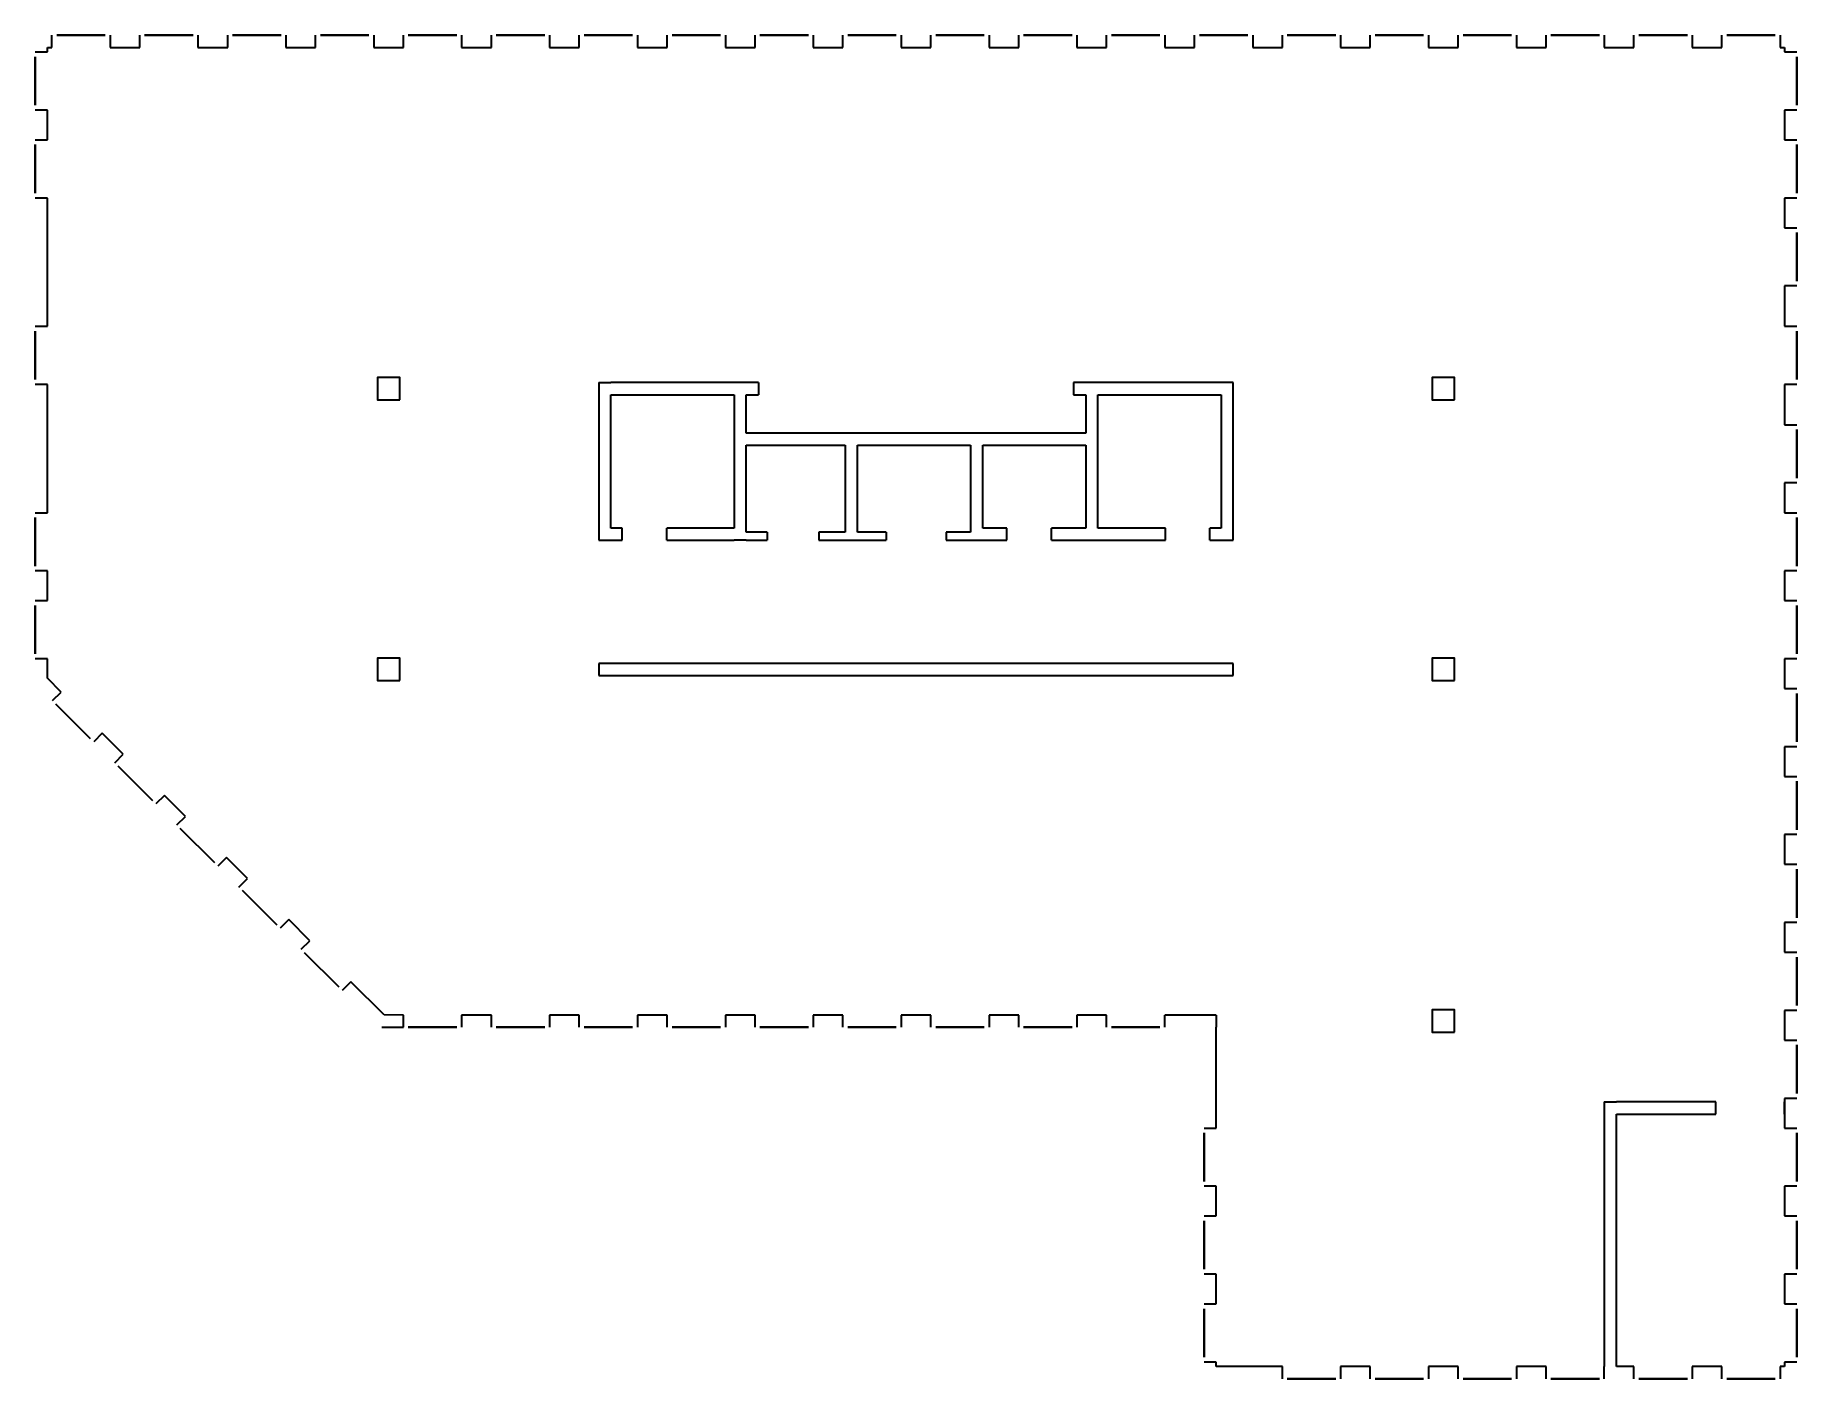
# Model space of a CAD drawing. Header units: metres. Extents: x -44.9 to -1.4, y 1.1 to 34.3.
import ezdxf

# ---------------------------------------------------------------- set-up
doc = ezdxf.new("R2010")
doc.units = ezdxf.units.M
for name, color, linetype in [('010 Aussenwände', 7, 'Continuous'), ('015 Innenwände', 7, 'Continuous'), ('020 Stützen', 7, 'Continuous')]:
    doc.layers.add(name, color=color, linetype=linetype)

msp = doc.modelspace()

# ---------------------------------------------------------------- linework, layer by layer
at = {"layer": '010 Aussenwände', "color": 7, "linetype": 'Continuous', "lineweight": 35}
for points in [[(-44.533, 33.993), (-44.533, 34.293)], [(-43.213, 34.293), (-44.413, 34.293)], [(-44.413, 34.293), (-43.213, 34.293)], [(-43.093, 34.293), (-43.093, 33.993)], [(-42.358, 33.993), (-42.358, 34.293)], [(-41.038, 34.293), (-42.238, 34.293)], [(-42.238, 34.293), (-41.038, 34.293)], [(-40.918, 34.293), (-40.918, 33.993)], [(-40.183, 33.993), (-40.183, 34.293)], [(-38.863, 34.293), (-40.063, 34.293)], [(-40.063, 34.293), (-38.863, 34.293)], [(-38.743, 34.293), (-38.743, 33.993)], [(-38.008, 33.993), (-38.008, 34.293)], [(-36.688, 34.293), (-37.888, 34.293)], [(-37.888, 34.293), (-36.688, 34.293)], [(-36.568, 34.293), (-36.568, 33.993)], [(-35.833, 33.993), (-35.833, 34.293)], [(-34.513, 34.293), (-35.713, 34.293)], [(-35.713, 34.293), (-34.513, 34.293)], [(-34.393, 34.293), (-34.393, 33.993)], [(-33.658, 33.993), (-33.658, 34.293)], [(-32.338, 34.293), (-33.538, 34.293)], [(-33.538, 34.293), (-32.338, 34.293)], [(-32.218, 34.293), (-32.218, 33.993)], [(-31.483, 33.993), (-31.483, 34.293)], [(-30.163, 34.293), (-31.363, 34.293)], [(-31.363, 34.293), (-30.163, 34.293)], [(-30.043, 34.293), (-30.043, 33.993)], [(-29.308, 33.993), (-29.308, 34.293)], [(-27.988, 34.293), (-29.188, 34.293)], [(-29.188, 34.293), (-27.988, 34.293)], [(-27.868, 34.293), (-27.868, 33.993)], [(-27.133, 33.993), (-27.133, 34.293)], [(-25.813, 34.293), (-27.013, 34.293)], [(-27.013, 34.293), (-25.813, 34.293)], [(-25.693, 34.293), (-25.693, 33.993)], [(-24.958, 33.993), (-24.958, 34.293)], [(-23.638, 34.293), (-24.838, 34.293)], [(-24.838, 34.293), (-23.638, 34.293)], [(-23.518, 34.293), (-23.518, 33.993)], [(-22.783, 33.993), (-22.783, 34.293)], [(-21.463, 34.293), (-22.663, 34.293)], [(-22.663, 34.293), (-21.463, 34.293)], [(-21.343, 34.293), (-21.343, 33.993)], [(-20.608, 33.993), (-20.608, 34.293)], [(-19.288, 34.293), (-20.488, 34.293)], [(-20.488, 34.293), (-19.288, 34.293)], [(-19.168, 34.293), (-19.168, 33.993)], [(-18.433, 33.993), (-18.433, 34.293)], [(-17.113, 34.293), (-18.313, 34.293)], [(-18.313, 34.293), (-17.113, 34.293)], [(-16.993, 34.293), (-16.993, 33.993)], [(-16.258, 33.993), (-16.258, 34.293)], [(-14.938, 34.293), (-16.138, 34.293)], [(-16.138, 34.293), (-14.938, 34.293)], [(-14.818, 34.293), (-14.818, 33.993)], [(-14.083, 33.993), (-14.083, 34.293)], [(-12.763, 34.293), (-13.963, 34.293)], [(-13.963, 34.293), (-12.763, 34.293)], [(-12.643, 34.293), (-12.643, 33.993)], [(-11.908, 33.993), (-11.908, 34.293)], [(-10.588, 34.293), (-11.788, 34.293)], [(-11.788, 34.293), (-10.588, 34.293)], [(-10.468, 34.293), (-10.468, 33.993)], [(-9.733, 33.993), (-9.733, 34.293)], [(-8.413, 34.293), (-9.613, 34.293)], [(-9.613, 34.293), (-8.413, 34.293)], [(-8.293, 34.293), (-8.293, 33.993)], [(-7.558, 33.993), (-7.558, 34.293)], [(-6.238, 34.293), (-7.438, 34.293)], [(-7.438, 34.293), (-6.238, 34.293)], [(-6.118, 34.293), (-6.118, 33.993)], [(-5.383, 33.993), (-5.383, 34.293)], [(-4.063, 34.293), (-5.263, 34.293)], [(-5.263, 34.293), (-4.063, 34.293)], [(-3.943, 34.293), (-3.943, 33.993)], [(-3.208, 33.993), (-3.208, 34.293)], [(-1.888, 34.293), (-3.088, 34.293)], [(-3.088, 34.293), (-1.888, 34.293)], [(-1.768, 34.293), (-1.768, 33.993)], [(-44.945, 33.881), (-44.645, 33.881)], [(-44.945, 33.761), (-44.945, 32.561)], [(-44.945, 32.561), (-44.945, 33.761)], [(-44.645, 33.881), (-44.645, 33.993)], [(-44.645, 33.993), (-44.533, 33.993)], [(-43.093, 33.993), (-42.358, 33.993)], [(-40.918, 33.993), (-40.183, 33.993)], [(-38.743, 33.993), (-38.008, 33.993)], [(-36.568, 33.993), (-35.833, 33.993)], [(-34.393, 33.993), (-33.658, 33.993)], [(-32.218, 33.993), (-31.483, 33.993)], [(-30.043, 33.993), (-29.308, 33.993)], [(-27.868, 33.993), (-27.133, 33.993)], [(-25.693, 33.993), (-24.958, 33.993)], [(-23.518, 33.993), (-22.783, 33.993)], [(-21.343, 33.993), (-20.608, 33.993)], [(-19.168, 33.993), (-18.433, 33.993)], [(-16.993, 33.993), (-16.258, 33.993)], [(-14.818, 33.993), (-14.083, 33.993)], [(-12.643, 33.993), (-11.908, 33.993)], [(-10.468, 33.993), (-9.733, 33.993)], [(-8.293, 33.993), (-7.558, 33.993)], [(-6.118, 33.993), (-5.383, 33.993)], [(-3.943, 33.993), (-3.208, 33.993)], [(-1.768, 33.993), (-1.655, 33.993)], [(-1.655, 33.993), (-1.655, 33.881)], [(-1.655, 33.881), (-1.355, 33.881)], [(-1.355, 33.761), (-1.355, 32.561)], [(-1.355, 32.561), (-1.355, 33.761)], [(-44.645, 32.441), (-44.945, 32.441)], [(-44.645, 31.706), (-44.645, 32.441)], [(-1.655, 32.441), (-1.655, 31.706)], [(-1.355, 32.441), (-1.655, 32.441)], [(-44.945, 31.706), (-44.645, 31.706)], [(-44.945, 31.586), (-44.945, 30.386)], [(-44.945, 30.386), (-44.945, 31.586)], [(-1.655, 31.706), (-1.355, 31.706)], [(-1.355, 31.586), (-1.355, 30.386)], [(-1.355, 30.386), (-1.355, 31.586)], [(-44.645, 30.266), (-44.945, 30.266)], [(-44.645, 27.093), (-44.645, 30.266)], [(-1.655, 30.266), (-1.655, 29.531)], [(-1.355, 30.266), (-1.655, 30.266)], [(-1.655, 29.531), (-1.355, 29.531)], [(-1.355, 29.411), (-1.355, 28.211)], [(-1.355, 28.211), (-1.355, 29.411)], [(-1.655, 28.091), (-1.655, 27.093)], [(-1.355, 28.091), (-1.655, 28.091)], [(-44.945, 27.093), (-44.645, 27.093)], [(-1.655, 27.093), (-1.355, 27.093)], [(-44.945, 26.973), (-44.945, 25.773)], [(-44.945, 25.773), (-44.945, 26.973)], [(-1.355, 26.973), (-1.355, 25.773)], [(-1.355, 25.773), (-1.355, 26.973)], [(-44.645, 25.653), (-44.945, 25.653)], [(-44.645, 22.481), (-44.645, 25.653)], [(-1.655, 25.653), (-1.655, 24.656)], [(-1.355, 25.653), (-1.655, 25.653)], [(-1.655, 24.656), (-1.355, 24.656)], [(-1.355, 24.536), (-1.355, 23.336)], [(-1.355, 23.336), (-1.355, 24.536)], [(-1.655, 23.216), (-1.655, 22.481)], [(-1.355, 23.216), (-1.655, 23.216)], [(-44.945, 22.481), (-44.645, 22.481)], [(-44.945, 22.361), (-44.945, 21.161)], [(-44.945, 21.161), (-44.945, 22.361)], [(-1.655, 22.481), (-1.355, 22.481)], [(-1.355, 22.361), (-1.355, 21.161)], [(-1.355, 21.161), (-1.355, 22.361)], [(-44.645, 21.041), (-44.945, 21.041)], [(-44.645, 20.306), (-44.645, 21.041)], [(-1.655, 21.041), (-1.655, 20.306)], [(-1.355, 21.041), (-1.655, 21.041)], [(-44.945, 20.306), (-44.645, 20.306)], [(-44.945, 20.186), (-44.945, 18.986)], [(-44.945, 18.986), (-44.945, 20.186)], [(-1.655, 20.306), (-1.355, 20.306)], [(-1.355, 20.186), (-1.355, 18.986)], [(-1.355, 18.986), (-1.355, 20.186)], [(-44.645, 18.866), (-44.945, 18.866)], [(-44.645, 18.384), (-44.645, 18.866)], [(-1.655, 18.866), (-1.655, 18.131)], [(-1.355, 18.866), (-1.655, 18.866)], [(-44.305, 18.044), (-44.645, 18.384)], [(-44.517, 17.832), (-44.305, 18.044)], [(-1.655, 18.131), (-1.355, 18.131)], [(-1.355, 18.011), (-1.355, 16.811)], [(-1.355, 16.811), (-1.355, 18.011)], [(-43.583, 16.898), (-44.432, 17.747)], [(-44.432, 17.747), (-43.583, 16.898)], [(-43.286, 17.025), (-43.499, 16.813)], [(-42.767, 16.506), (-43.286, 17.025)], [(-1.655, 16.691), (-1.655, 15.956)], [(-1.355, 16.691), (-1.655, 16.691)], [(-42.979, 16.294), (-42.767, 16.506)], [(-42.045, 15.36), (-42.894, 16.209)], [(-42.894, 16.209), (-42.045, 15.36)], [(-1.655, 15.956), (-1.355, 15.956)], [(-1.355, 15.836), (-1.355, 14.636)], [(-1.355, 14.636), (-1.355, 15.836)], [(-41.748, 15.487), (-41.961, 15.275)], [(-41.229, 14.968), (-41.748, 15.487)], [(-41.441, 14.756), (-41.229, 14.968)], [(-40.508, 13.822), (-41.356, 14.671)], [(-41.356, 14.671), (-40.508, 13.822)], [(-1.655, 14.516), (-1.655, 13.781)], [(-1.355, 14.516), (-1.655, 14.516)], [(-40.211, 13.95), (-40.423, 13.737)], [(-39.691, 13.43), (-40.211, 13.95)], [(-1.655, 13.781), (-1.355, 13.781)], [(-1.355, 13.661), (-1.355, 12.461)], [(-1.355, 12.461), (-1.355, 13.661)], [(-39.903, 13.218), (-39.691, 13.43)], [(-38.97, 12.284), (-39.818, 13.133)], [(-39.818, 13.133), (-38.97, 12.284)], [(-38.673, 12.412), (-38.885, 12.199)], [(-38.153, 11.892), (-38.673, 12.412)], [(-1.655, 12.341), (-1.655, 11.606)], [(-1.355, 12.341), (-1.655, 12.341)], [(-38.365, 11.68), (-38.153, 11.892)], [(-37.432, 10.746), (-38.28, 11.595)], [(-38.28, 11.595), (-37.432, 10.746)], [(-1.655, 11.606), (-1.355, 11.606)], [(-1.355, 11.486), (-1.355, 10.286)], [(-1.355, 10.286), (-1.355, 11.486)], [(-37.135, 10.874), (-37.347, 10.662)], [(-36.314, 10.054), (-37.135, 10.874)], [(-35.832, 10.053), (-36.314, 10.054)], [(-35.833, 9.753), (-35.832, 10.053)], [(-33.658, 10.053), (-34.393, 10.053)], [(-34.393, 10.053), (-34.393, 9.753)], [(-33.658, 9.753), (-33.658, 10.053)], [(-31.483, 10.053), (-32.218, 10.053)], [(-32.218, 10.053), (-32.218, 9.753)], [(-31.483, 9.753), (-31.483, 10.053)], [(-29.308, 10.053), (-30.043, 10.053)], [(-30.043, 10.053), (-30.043, 9.753)], [(-29.308, 9.753), (-29.308, 10.053)], [(-27.133, 10.053), (-27.868, 10.053)], [(-27.868, 10.053), (-27.868, 9.753)], [(-27.133, 9.753), (-27.133, 10.053)], [(-24.958, 10.053), (-25.693, 10.053)], [(-25.693, 10.053), (-25.693, 9.753)], [(-24.958, 9.753), (-24.958, 10.053)], [(-22.783, 10.053), (-23.518, 10.053)], [(-23.518, 10.053), (-23.518, 9.753)], [(-22.783, 9.753), (-22.783, 10.053)], [(-20.608, 10.053), (-21.343, 10.053)], [(-21.343, 10.053), (-21.343, 9.753)], [(-20.608, 9.753), (-20.608, 10.053)], [(-18.433, 10.053), (-19.168, 10.053)], [(-19.168, 10.053), (-19.168, 9.753)], [(-18.433, 9.753), (-18.433, 10.053)], [(-15.72, 10.053), (-16.993, 10.053)], [(-16.993, 9.753), (-16.993, 10.053)], [(-15.72, 10.053), (-15.72, 9.753)], [(-1.655, 10.166), (-1.655, 9.431)], [(-1.355, 10.166), (-1.655, 10.166)], [(-36.372, 9.754), (-35.833, 9.753)], [(-34.513, 9.753), (-35.713, 9.753)], [(-35.713, 9.753), (-34.513, 9.753)], [(-32.338, 9.753), (-33.538, 9.753)], [(-33.538, 9.753), (-32.338, 9.753)], [(-30.163, 9.753), (-31.363, 9.753)], [(-31.363, 9.753), (-30.163, 9.753)], [(-27.988, 9.753), (-29.188, 9.753)], [(-29.188, 9.753), (-27.988, 9.753)], [(-25.813, 9.753), (-27.013, 9.753)], [(-27.013, 9.753), (-25.813, 9.753)], [(-23.638, 9.753), (-24.838, 9.753)], [(-24.838, 9.753), (-23.638, 9.753)], [(-21.463, 9.753), (-22.663, 9.753)], [(-22.663, 9.753), (-21.463, 9.753)], [(-19.288, 9.753), (-20.488, 9.753)], [(-20.488, 9.753), (-19.288, 9.753)], [(-17.113, 9.753), (-18.313, 9.753)], [(-18.313, 9.753), (-17.113, 9.753)], [(-15.72, 7.256), (-15.72, 9.753)], [(-1.655, 9.431), (-1.355, 9.431)], [(-1.355, 9.311), (-1.355, 8.111)], [(-1.355, 8.111), (-1.355, 9.311)], [(-1.655, 7.991), (-1.655, 7.256)], [(-1.355, 7.991), (-1.655, 7.991)], [(-16.02, 7.256), (-15.72, 7.256)], [(-16.02, 7.136), (-16.02, 5.936)], [(-16.02, 5.936), (-16.02, 7.136)], [(-1.655, 7.256), (-1.355, 7.256)], [(-1.355, 7.136), (-1.355, 5.936)], [(-1.355, 5.936), (-1.355, 7.136)], [(-15.72, 5.816), (-16.02, 5.816)], [(-15.72, 5.081), (-15.72, 5.816)], [(-1.655, 5.816), (-1.655, 5.081)], [(-1.355, 5.816), (-1.655, 5.816)], [(-16.02, 5.081), (-15.72, 5.081)], [(-16.02, 4.961), (-16.02, 3.761)], [(-16.02, 3.761), (-16.02, 4.961)], [(-1.655, 5.081), (-1.355, 5.081)], [(-1.355, 4.961), (-1.355, 3.761)], [(-1.355, 3.761), (-1.355, 4.961)], [(-15.72, 3.641), (-16.02, 3.641)], [(-15.72, 2.906), (-15.72, 3.641)], [(-1.655, 3.641), (-1.655, 2.906)], [(-1.355, 3.641), (-1.655, 3.641)], [(-16.02, 2.906), (-15.72, 2.906)], [(-16.02, 2.786), (-16.02, 1.586)], [(-16.02, 1.586), (-16.02, 2.786)], [(-1.655, 2.906), (-1.355, 2.906)], [(-1.355, 2.786), (-1.355, 1.586)], [(-1.355, 1.586), (-1.355, 2.786)], [(-15.72, 1.466), (-16.02, 1.466)], [(-15.72, 1.353), (-15.72, 1.466)], [(-14.083, 1.353), (-15.72, 1.353)], [(-14.083, 1.053), (-14.083, 1.353)], [(-11.908, 1.353), (-12.643, 1.353)], [(-12.643, 1.353), (-12.643, 1.053)], [(-11.908, 1.053), (-11.908, 1.353)], [(-9.733, 1.353), (-10.468, 1.353)], [(-10.468, 1.353), (-10.468, 1.053)], [(-9.733, 1.053), (-9.733, 1.353)], [(-7.558, 1.353), (-8.293, 1.353)], [(-8.293, 1.353), (-8.293, 1.053)], [(-7.558, 1.053), (-7.558, 1.353)], [(-5.383, 1.353), (-5.818, 1.353)], [(-5.383, 1.053), (-5.383, 1.353)], [(-3.208, 1.353), (-3.943, 1.353)], [(-3.943, 1.353), (-3.943, 1.053)], [(-3.208, 1.053), (-3.208, 1.353)], [(-1.655, 1.353), (-1.768, 1.353)], [(-1.768, 1.353), (-1.768, 1.053)], [(-1.655, 1.466), (-1.655, 1.353)], [(-1.355, 1.466), (-1.655, 1.466)], [(-13.963, 1.053), (-12.763, 1.053)], [(-12.763, 1.053), (-13.963, 1.053)], [(-11.788, 1.053), (-10.588, 1.053)], [(-10.588, 1.053), (-11.788, 1.053)], [(-9.613, 1.053), (-8.413, 1.053)], [(-8.413, 1.053), (-9.613, 1.053)], [(-7.438, 1.053), (-6.238, 1.053)], [(-6.238, 1.053), (-7.438, 1.053)], [(-5.263, 1.053), (-4.063, 1.053)], [(-4.063, 1.053), (-5.263, 1.053)], [(-3.088, 1.053), (-1.888, 1.053)], [(-1.888, 1.053), (-3.088, 1.053)]]:
    msp.add_lwpolyline(points, dxfattribs=at)
at = {"layer": '015 Innenwände', "color": 7, "linetype": 'Continuous', "lineweight": 18}
for p, q in [((-30.988, 21.798), (-31, 21.798)), ((-30.975, 21.798), (-30.988, 21.798)), ((-30.913, 21.798), (-30.925, 21.798)), ((-30.9, 21.798), (-30.913, 21.798)), ((-15.4, 21.798), (-15.388, 21.798)), ((-15.388, 21.798), (-15.375, 21.798)), ((-15.325, 21.798), (-15.313, 21.798)), ((-15.313, 21.798), (-15.3, 21.798)), ((-30.988, 18.753), (-31, 18.753)), ((-30.975, 18.753), (-30.988, 18.753)), ((-30.913, 18.753), (-30.925, 18.753)), ((-30.9, 18.753), (-30.913, 18.753)), ((-15.4, 18.753), (-15.388, 18.753)), ((-15.388, 18.753), (-15.375, 18.753)), ((-15.325, 18.753), (-15.313, 18.753)), ((-15.313, 18.753), (-15.3, 18.753))]:
    msp.add_line(p, q, dxfattribs=at)
at = {"layer": '015 Innenwände', "color": 7, "linetype": 'Continuous', "lineweight": 13}
for p, q in [((-30.925, 21.798), (-30.975, 21.798)), ((-15.375, 21.798), (-15.325, 21.798)), ((-30.925, 18.753), (-30.975, 18.753)), ((-15.375, 18.753), (-15.325, 18.753))]:
    msp.add_line(p, q, dxfattribs=at)
at = {"layer": '015 Innenwände', "color": 7, "linetype": 'Continuous', "lineweight": 35}
for p, q in [((-30.42, 21.858), (-30.42, 22.098)), ((-30.42, 21.798), (-30.42, 21.858)), ((-29.32, 21.858), (-29.32, 22.098)), ((-29.32, 21.798), (-29.32, 21.858)), ((-26.833, 21.998), (-26.833, 21.798)), ((-25.553, 21.998), (-25.553, 21.798)), ((-23.886, 21.998), (-23.886, 21.798)), ((-22.406, 21.998), (-22.406, 21.798)), ((-20.9, 21.858), (-20.9, 22.098)), ((-20.9, 21.798), (-20.9, 21.858)), ((-19.8, 21.858), (-19.8, 22.098)), ((-19.8, 21.798), (-19.8, 21.858)), ((-16.98, 21.858), (-16.98, 22.098)), ((-16.98, 21.798), (-16.98, 21.858)), ((-15.88, 21.858), (-15.88, 22.098)), ((-15.88, 21.798), (-15.88, 21.858)), ((-3.355, 7.663), (-3.355, 7.903)), ((-1.655, 7.663), (-1.655, 7.903)), ((-3.355, 7.603), (-3.355, 7.663)), ((-1.655, 7.603), (-1.655, 7.663))]:
    msp.add_line(p, q, dxfattribs=at)
at = {"layer": '015 Innenwände', "color": 7, "linetype": 'Continuous', "lineweight": 18}
for points in [[(-27.55, 33.993), (-27.563, 33.993)], [(-27.538, 33.993), (-27.55, 33.993)], [(-27.45, 33.993), (-27.463, 33.993)], [(-27.438, 33.993), (-27.45, 33.993)], [(-23.2, 33.993), (-23.213, 33.993)], [(-23.188, 33.993), (-23.2, 33.993)], [(-23.1, 33.993), (-23.113, 33.993)], [(-23.088, 33.993), (-23.1, 33.993)], [(-18.85, 33.993), (-18.863, 33.993)], [(-18.838, 33.993), (-18.85, 33.993)], [(-18.75, 33.993), (-18.763, 33.993)], [(-18.738, 33.993), (-18.75, 33.993)], [(-7.988, 33.993), (-7.975, 33.993)], [(-7.975, 33.993), (-7.963, 33.993)], [(-7.888, 33.993), (-7.875, 33.993)], [(-7.875, 33.993), (-7.863, 33.993)], [(-44.645, 25.641), (-44.645, 25.653)], [(-44.645, 25.628), (-44.645, 25.641)], [(-44.645, 25.541), (-44.645, 25.553)], [(-44.645, 25.528), (-44.645, 25.541)], [(-44.645, 22.593), (-44.645, 22.606)], [(-44.645, 22.581), (-44.645, 22.593)], [(-44.645, 22.493), (-44.645, 22.506)], [(-44.645, 22.481), (-44.645, 22.493)], [(-23.2, 10.053), (-23.213, 10.053)], [(-23.188, 10.053), (-23.2, 10.053)], [(-23.1, 10.053), (-23.113, 10.053)], [(-23.088, 10.053), (-23.1, 10.053)], [(-18.863, 10.053), (-18.85, 10.053)], [(-18.85, 10.053), (-18.838, 10.053)], [(-18.763, 10.053), (-18.75, 10.053)], [(-18.75, 10.053), (-18.738, 10.053)], [(-15.845, 10.053), (-15.833, 10.053)], [(-15.833, 10.053), (-15.82, 10.053)], [(-15.745, 10.053), (-15.733, 10.053)], [(-15.733, 10.053), (-15.72, 10.053)], [(-15.72, 7.903), (-15.72, 7.891)], [(-15.72, 7.891), (-15.72, 7.878)], [(-6.118, 7.903), (-6.118, 7.891)], [(-6.118, 7.891), (-6.118, 7.878)], [(-15.72, 7.803), (-15.72, 7.791)], [(-15.72, 7.791), (-15.72, 7.778)], [(-6.118, 7.803), (-6.118, 7.791)], [(-6.118, 7.791), (-6.118, 7.778)], [(-10.163, 1.353), (-10.15, 1.353)], [(-10.15, 1.353), (-10.138, 1.353)], [(-10.063, 1.353), (-10.05, 1.353)], [(-10.05, 1.353), (-10.038, 1.353)]]:
    msp.add_lwpolyline(points, dxfattribs=at)
at = {"layer": '015 Innenwände', "color": 7, "linetype": 'Continuous', "lineweight": 13}
for points in [[(-27.463, 33.993), (-27.538, 33.993)], [(-23.113, 33.993), (-23.188, 33.993)], [(-18.763, 33.993), (-18.838, 33.993)], [(-7.963, 33.993), (-7.888, 33.993)], [(-44.645, 25.553), (-44.645, 25.628)], [(-44.645, 22.506), (-44.645, 22.581)], [(-23.113, 10.053), (-23.188, 10.053)], [(-18.838, 10.053), (-18.763, 10.053)], [(-15.82, 10.053), (-15.745, 10.053)], [(-15.72, 7.878), (-15.72, 7.803)], [(-6.118, 7.878), (-6.118, 7.803)], [(-10.138, 1.353), (-10.063, 1.353)]]:
    msp.add_lwpolyline(points, dxfattribs=at)
at = {"layer": '015 Innenwände', "color": 7, "linetype": 'Continuous', "lineweight": 35}
for points in [[(-31, 25.698), (-30.7, 25.698)], [(-31, 25.698), (-31, 21.798)], [(-27.05, 25.698), (-30.7, 25.698)], [(-30.7, 22.098), (-30.7, 25.398)], [(-30.7, 25.398), (-27.65, 25.398)], [(-27.65, 25.398), (-27.65, 24.448)], [(-27.35, 25.398), (-27.05, 25.398)], [(-27.35, 24.448), (-27.35, 25.398)], [(-27.05, 25.698), (-27.05, 25.398)], [(-15.6, 25.698), (-19.25, 25.698)], [(-19.25, 25.698), (-19.25, 25.398)], [(-19.25, 25.398), (-18.95, 25.398)], [(-18.95, 25.398), (-18.95, 24.448)], [(-18.65, 24.448), (-18.65, 25.398)], [(-18.65, 25.398), (-15.6, 25.398)], [(-15.3, 25.698), (-15.6, 25.698)], [(-15.6, 25.398), (-15.6, 22.098)], [(-15.3, 22.098), (-15.3, 25.698)], [(-27.65, 24.448), (-27.65, 22.098)], [(-21.5, 24.448), (-27.35, 24.448)], [(-18.95, 24.448), (-21.5, 24.448)], [(-18.65, 22.098), (-18.65, 24.448)], [(-27.35, 21.998), (-27.35, 24.148)], [(-27.35, 24.148), (-24.9, 24.148)], [(-24.9, 24.148), (-24.9, 21.998)], [(-24.6, 24.148), (-21.8, 24.148)], [(-24.6, 21.998), (-24.6, 24.148)], [(-21.8, 24.148), (-21.8, 21.998)], [(-21.5, 22.098), (-21.5, 24.148)], [(-21.5, 24.148), (-18.95, 24.148)], [(-18.95, 24.148), (-18.95, 22.098)], [(-31, 21.798), (-30.7, 21.798)], [(-30.42, 22.098), (-30.7, 22.098)], [(-30.7, 21.798), (-30.42, 21.798)], [(-27.65, 22.098), (-29.32, 22.098)], [(-29.32, 21.798), (-27.65, 21.798)], [(-27.35, 21.798), (-27.65, 21.798)], [(-26.833, 21.998), (-27.35, 21.998)], [(-27.35, 21.798), (-26.833, 21.798)], [(-24.9, 21.998), (-25.553, 21.998)], [(-25.553, 21.798), (-23.886, 21.798)], [(-23.886, 21.998), (-24.6, 21.998)], [(-21.8, 21.998), (-22.406, 21.998)], [(-22.406, 21.798), (-21.8, 21.798)], [(-21.8, 21.798), (-21.5, 21.798)], [(-20.9, 22.098), (-21.5, 22.098)], [(-21.5, 21.798), (-20.9, 21.798)], [(-18.95, 22.098), (-19.8, 22.098)], [(-19.8, 21.798), (-16.98, 21.798)], [(-16.98, 22.098), (-18.65, 22.098)], [(-15.6, 22.098), (-15.88, 22.098)], [(-15.88, 21.798), (-15.3, 21.798)], [(-15.3, 21.798), (-15.3, 22.098)], [(-15.3, 18.753), (-31, 18.753)], [(-31, 18.753), (-31, 18.453)], [(-15.3, 18.453), (-15.3, 18.753)], [(-31, 18.453), (-15.3, 18.453)], [(-6.118, 7.903), (-5.818, 7.903)], [(-6.118, 7.903), (-6.118, 1.353)], [(-3.355, 7.903), (-5.818, 7.903)], [(-5.818, 1.353), (-5.818, 7.603)], [(-5.818, 7.603), (-3.355, 7.603)], [(-6.118, 1.053), (-6.118, 1.353)]]:
    msp.add_lwpolyline(points, dxfattribs=at)
at = {"layer": '020 Stützen', "color": 7, "linetype": 'Continuous', "lineweight": 35}
for points in [[(-35.925, 25.273), (-35.925, 25.823), (-36.475, 25.823), (-36.475, 25.273)], [(-9.825, 25.273), (-9.825, 25.823), (-10.375, 25.823), (-10.375, 25.273)], [(-35.925, 18.328), (-35.925, 18.878), (-36.475, 18.878), (-36.475, 18.328)], [(-9.825, 18.328), (-9.825, 18.878), (-10.375, 18.878), (-10.375, 18.328)], [(-9.825, 9.628), (-9.825, 10.178), (-10.375, 10.178), (-10.375, 9.628)]]:
    msp.add_lwpolyline(points, close=True, dxfattribs=at)

doc.saveas('drawing.dxf')
